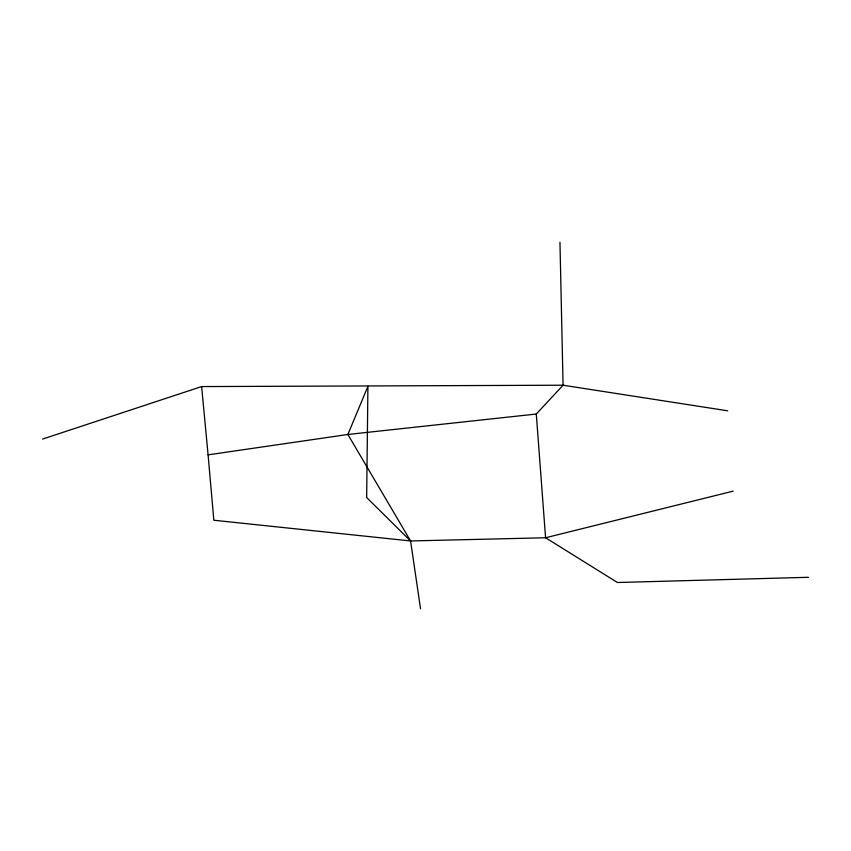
<?xml version="1.0" encoding="UTF-8"?>
<svg xmlns="http://www.w3.org/2000/svg" width="851" height="851" viewBox="0 0 851 851"><rect width="100%" height="100%" fill="white"/><g stroke="black" fill="none" stroke-linecap="round" stroke-linejoin="round"><path stroke-width="1.28" d="M733.147 491.144L545.576 537.758L410.576 540.959L213.835 520.238L208.091 454.849L347.868 434.478L536.29 414.033L563.075 385.216L559.958 242.205M42.55 439.084L201.634 386.577L563.075 385.216L727.69 410.81M808.45 577.297L617.432 582.51L545.576 537.758L536.29 414.033M410.576 540.959L366.664 497.527L367.919 386.386L347.868 434.478L410.576 540.959L420.543 608.795M201.634 386.577L208.091 454.849"/></g></svg>
